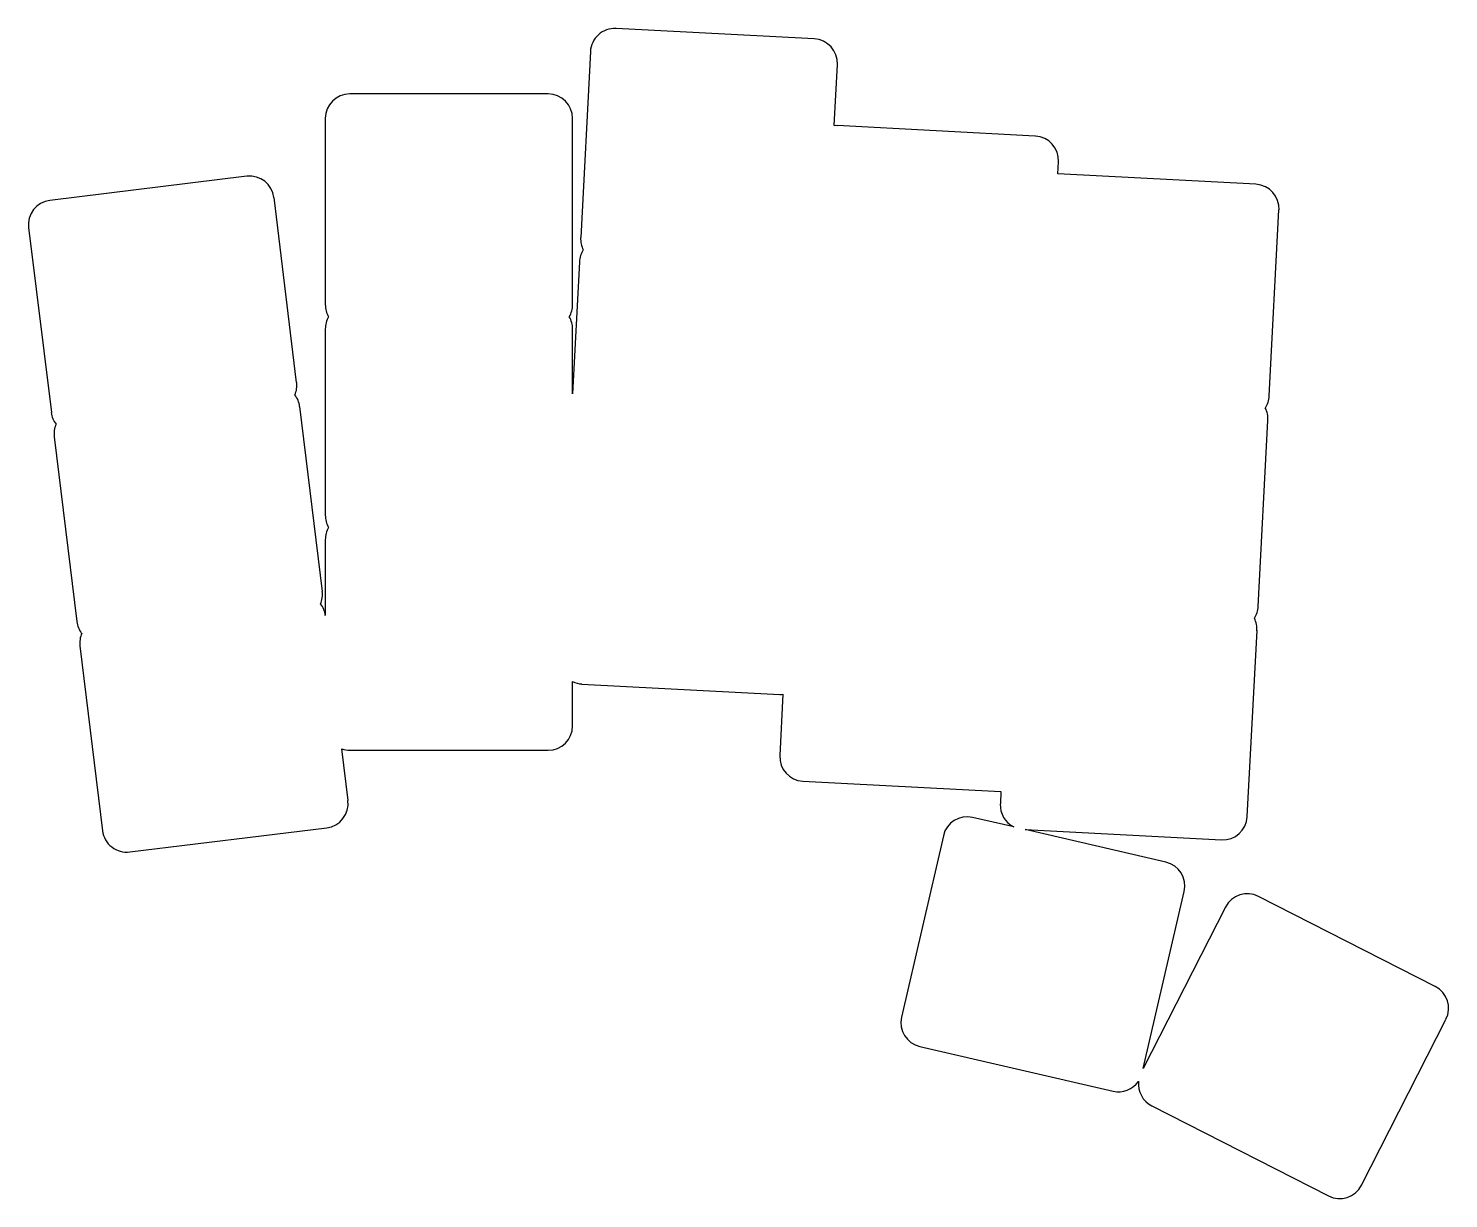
# Model space of a CAD drawing. Header units: millimetres. Extents: x 145 to 261, y -199 to -103.
import ezdxf

# ---------------------------------------------------------------- set-up
doc = ezdxf.new("R2010")
doc.units = ezdxf.units.MM

msp = doc.modelspace()

# ---------------------------------------------------------------- linework, layer by layer
for p, q in [((209.16, -103.96), (192.94, -103.11)), ((190.84, -105), (190.04, -120.23)), ((210.79, -111.07), (211.06, -106.06)), ((187.37, -108.47), (171.12, -108.47)), ((169.12, -110.47), (169.12, -125.72)), ((189.37, -125.72), (189.37, -110.47)), ((227.27, -111.92), (211.05, -111.07)), ((229.11, -115.02), (229.17, -114.02)), ((245.34, -115.87), (229.11, -115.02)), ((162.69, -115.21), (146.56, -117.19)), ((166.77, -132.09), (164.92, -116.96)), ((246.44, -133.2), (247.23, -117.97)), ((144.82, -119.42), (146.68, -134.56)), ((189.93, -122.23), (189.37, -133.02)), ((169.12, -127.72), (169.12, -142.97)), ((189.37, -133.02), (189.37, -127.72)), ((168.88, -149.21), (167.02, -134.08)), ((245.53, -150.43), (246.33, -135.2)), ((146.92, -136.54), (148.78, -151.68)), ((169.12, -144.97), (169.12, -151.17)), ((244.63, -167.65), (245.43, -152.42)), ((149.02, -153.67), (150.88, -168.8)), ((189.37, -160.22), (189.37, -156.59)), ((190.12, -156.79), (206.35, -157.64)), ((206.6, -157.63), (206.34, -162.64)), ((170.98, -166.33), (170.46, -162.11)), ((171.12, -162.22), (187.37, -162.22)), ((208.23, -164.75), (224.46, -165.6)), ((224.46, -165.6), (224.41, -166.59)), ((153.11, -170.54), (169.24, -168.56)), ((225.52, -168.49), (222.14, -167.71)), ((219.74, -169.21), (216.31, -184.07)), ((226.43, -168.7), (242.53, -169.55)), ((237.97, -171.37), (226.43, -168.7)), ((236.12, -188.28), (239.47, -173.77)), ((260.03, -181.56), (245.55, -174.18)), ((242.86, -175.05), (236.12, -188.28)), ((253.98, -197.83), (260.9, -184.25)), ((217.81, -186.47), (233.64, -190.12)), ((236.81, -191.33), (251.29, -198.71))]:
    msp.add_line(p, q)
for centre, start, end in [((192.83, -105.11), 87, 177), ((209.06, -105.96), 357, 87), ((171.12, -110.47), 90, 180), ((187.37, -110.47), 0, 90), ((210.94, -113.07), 87, 94.1808), ((227.17, -113.92), 357, 87), ((162.93, -117.2), 7, 97), ((245.24, -117.87), 357, 87), ((146.8, -119.18), 97, 187), ((192.03, -120.34), 177, 207), ((191.93, -122.33), 147, 177), ((171.12, -125.72), 180, 210), ((171.12, -127.72), 150, 180), ((187.37, -125.72), 330, 360), ((187.37, -127.72), 0, 30), ((164.79, -132.34), 337, 7), ((165.03, -134.32), 7, 37), ((244.44, -133.1), 327, 357), ((148.66, -134.32), 187, 217), ((244.33, -135.09), 357, 387), ((148.9, -136.3), 157, 187), ((171.12, -142.97), 180, 210), ((171.12, -144.97), 150, 180), ((166.89, -149.46), 337, 7), ((167.14, -151.44), 7.8217, 37), ((243.54, -150.32), 327, 357), ((150.76, -151.44), 187, 217), ((243.43, -152.32), 357, 387), ((151.01, -153.42), 157, 187), ((190.23, -154.79), 244.4666, 267), ((206.46, -155.64), 267, 274.1808), ((187.37, -160.22), 270, 360), ((171.12, -160.22), 250.8544, 270), ((208.34, -162.75), 177, 267), ((168.99, -166.58), 277, 7), ((226.4, -166.7), 177, 243.7541), ((221.69, -169.66), 77, 167), ((242.63, -167.55), 267, 357), ((152.86, -168.56), 187, 277), ((237.52, -173.32), 347, 77), ((244.64, -175.96), 63, 153), ((259.12, -183.34), 333, 63), ((218.26, -184.52), 167, 257), ((234.09, -188.18), 257, 325.0588), ((237.72, -189.55), 173.4652, 243), ((252.2, -196.93), 243, 333)]:
    msp.add_arc(centre, 2, start, end)

doc.saveas('drawing.dxf')
